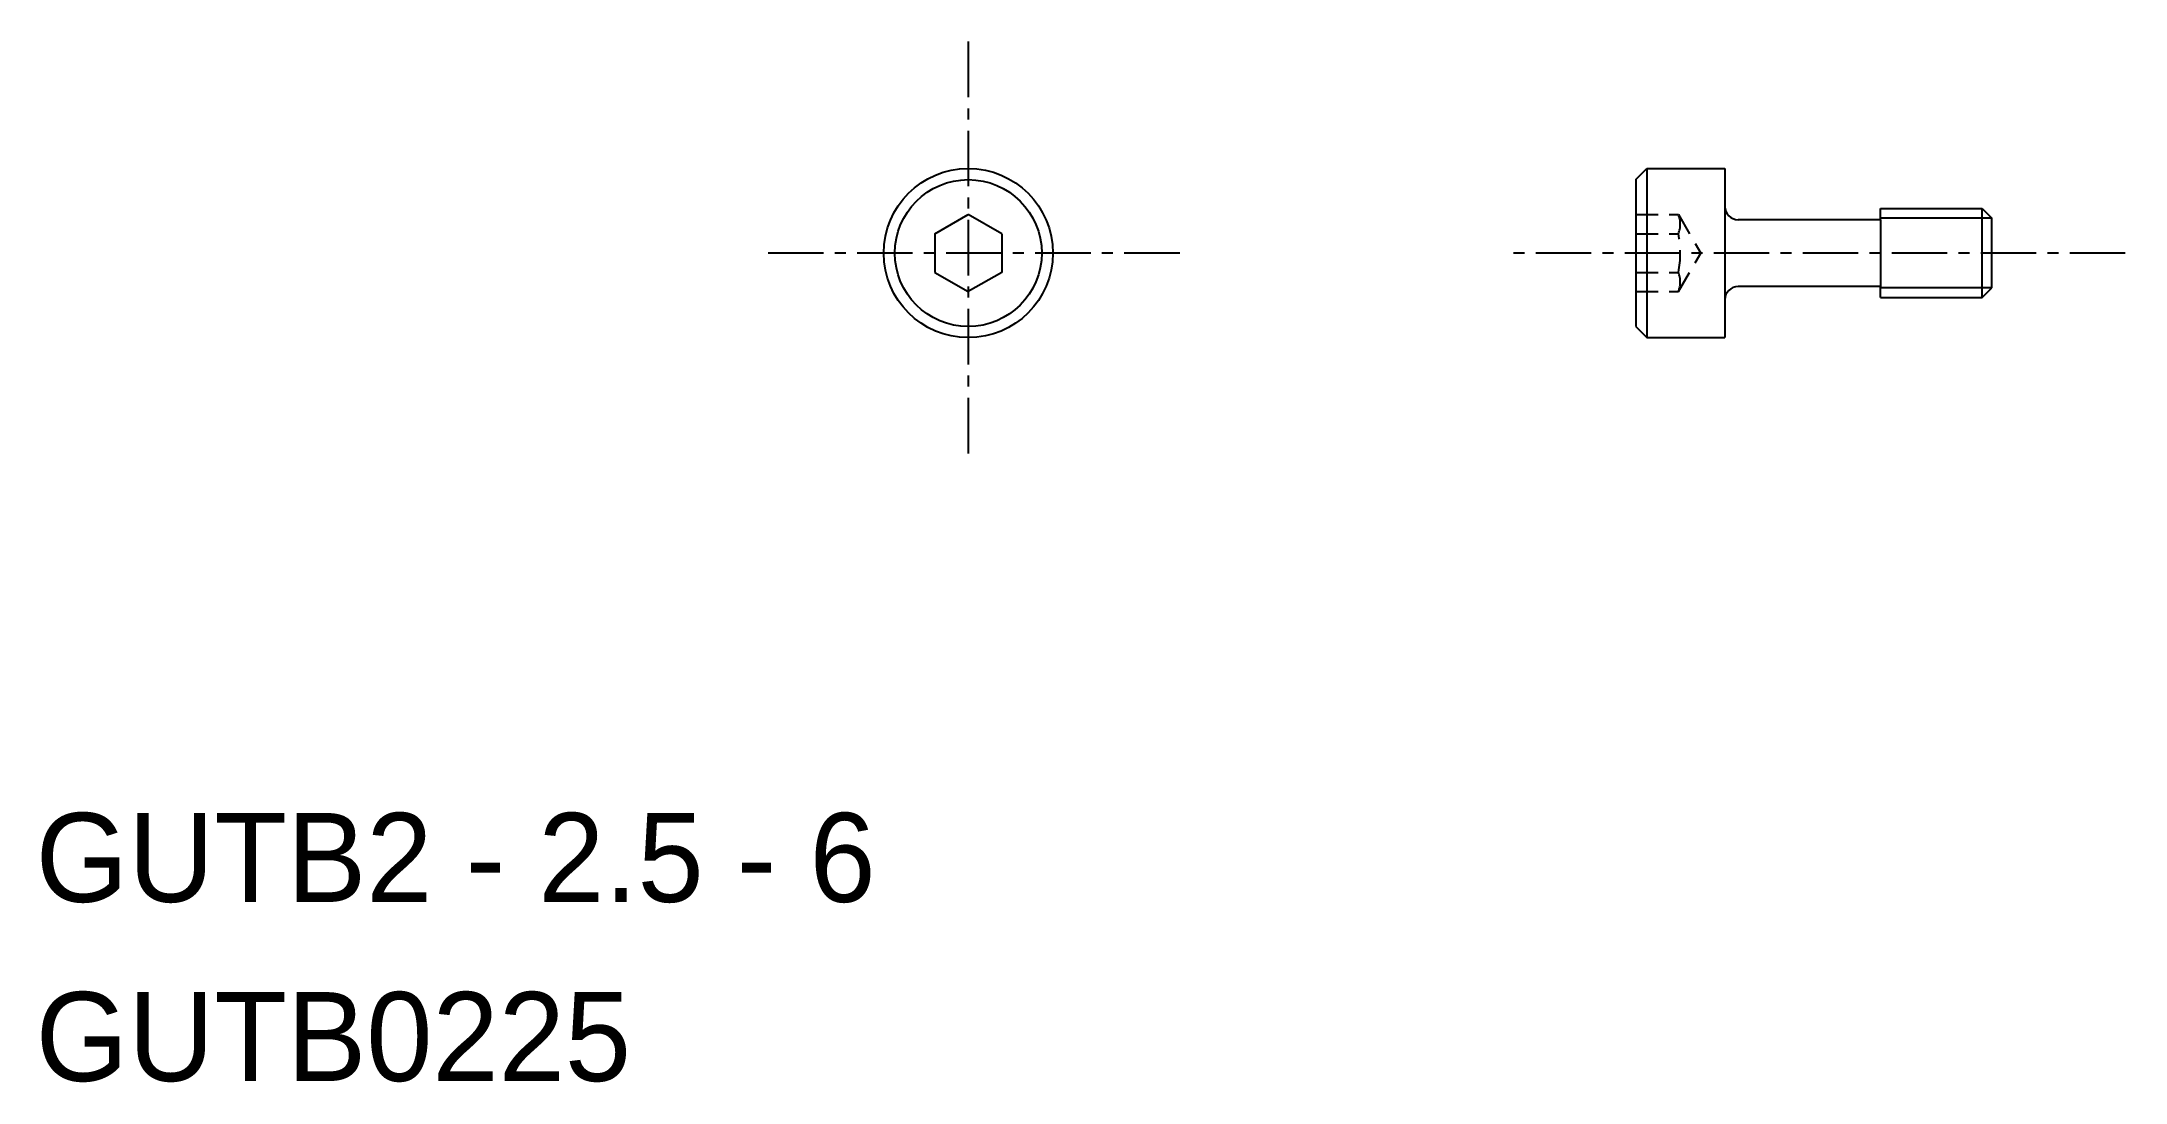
# Model space of a CAD drawing. Extents: x 82.2 to 129.1, y 146.3 to 169.6.
import ezdxf

# ---------------------------------------------------------------- set-up
doc = ezdxf.new("R2010")
doc.units = 0
doc.linetypes.add('CENTER', pattern=[2, 1.25, -0.25, 0.25, -0.25])
doc.linetypes.add('DASHED', pattern=[0.75, 0.5, -0.25])
doc.layers.get('0').update_dxf_attribs({"linetype": 'CONTINUOUS'})
doc.layers.add('CENTER', color=1, linetype='CENTER')

msp = doc.modelspace()

# ---------------------------------------------------------------- linework, layer by layer
at = {"color": 7, "linetype": 'CONTINUOUS'}
for p, q in [((118.051, 166.544), (118.301, 166.794)), ((118.301, 166.794), (118.301, 162.994)), ((118.301, 166.794), (120.051, 166.794)), ((120.051, 166.794), (120.051, 165.944)), ((118.051, 166.544), (118.051, 163.244)), ((102.301, 165.327), (103.051, 165.76)), ((103.801, 165.327), (103.051, 165.76)), ((120.051, 165.944), (120.051, 163.844)), ((123.551, 165.894), (125.834, 165.894)), ((123.551, 165.644), (123.551, 165.894)), ((125.834, 165.894), (126.051, 165.677)), ((125.834, 163.894), (125.834, 165.894)), ((102.301, 165.327), (102.301, 164.461)), ((103.801, 165.327), (103.801, 164.461)), ((123.551, 165.644), (120.351, 165.644)), ((123.551, 165.644), (123.551, 164.144)), ((126.051, 164.11), (126.051, 165.677)), ((102.301, 164.461), (103.051, 164.028)), ((103.801, 164.461), (103.051, 164.028)), ((123.551, 164.144), (120.351, 164.144)), ((123.551, 163.894), (123.551, 164.144)), ((123.551, 163.894), (125.834, 163.894)), ((125.834, 163.894), (126.051, 164.11)), ((120.051, 163.844), (120.051, 162.994)), ((118.051, 163.244), (118.301, 162.994)), ((118.301, 162.994), (120.051, 162.994))]:
    msp.add_line(p, q, dxfattribs=at)
at = {"color": 3, "linetype": 'DASHED'}
for p, q in [((118.051, 165.76), (119.009, 165.76)), ((119.009, 165.76), (119.509, 164.894)), ((118.051, 165.327), (119.009, 165.327)), ((119.009, 164.028), (119.509, 164.894)), ((118.051, 164.461), (119.009, 164.461)), ((118.051, 164.028), (119.009, 164.028))]:
    msp.add_line(p, q, dxfattribs=at)
at = {"color": 3, "linetype": 'CONTINUOUS'}
for p, q in [((126.051, 165.677), (123.551, 165.677)), ((126.051, 164.11), (123.551, 164.11))]:
    msp.add_line(p, q, dxfattribs=at)
at = {"color": 7, "linetype": 'CONTINUOUS'}
for radius in [1.9, 1.65]:
    msp.add_circle((103.051, 164.894), radius, dxfattribs=at)
at = {"color": 3, "linetype": 'DASHED'}
for centre, radius, start, end in [((118.473, 165.543), 0.578, 338.0126, 21.9874), ((116.801, 164.894), 2.25, 348.9042, 11.0958), ((118.473, 164.244), 0.578, 338.0126, 21.9874)]:
    msp.add_arc(centre, radius, start, end, dxfattribs=at)
at = {"color": 7, "linetype": 'CONTINUOUS'}
for centre, start, end in [((120.351, 165.944), 180, 270), ((120.351, 163.844), 90, 180)]:
    msp.add_arc(centre, 0.3, start, end, dxfattribs=at)
at = {"layer": 'CENTER', "color": 1, "linetype": 'CENTER'}
for p, q in [((103.051, 169.644), (103.051, 160.144)), ((107.801, 164.894), (98.301, 164.894)), ((129.051, 164.894), (115.051, 164.894))]:
    msp.add_line(p, q, dxfattribs=at)

# ---------------------------------------------------------------- texts
at = {"color": 7, "linetype": 'CONTINUOUS'}
for s, p in [('GUTB2 - 2.5 - 6', (82.094, 150.316)), ('GUTB0225', (82.094, 146.292))]:
    msp.add_text(s, height=2, dxfattribs=at).set_placement(p)

doc.saveas('drawing.dxf')
